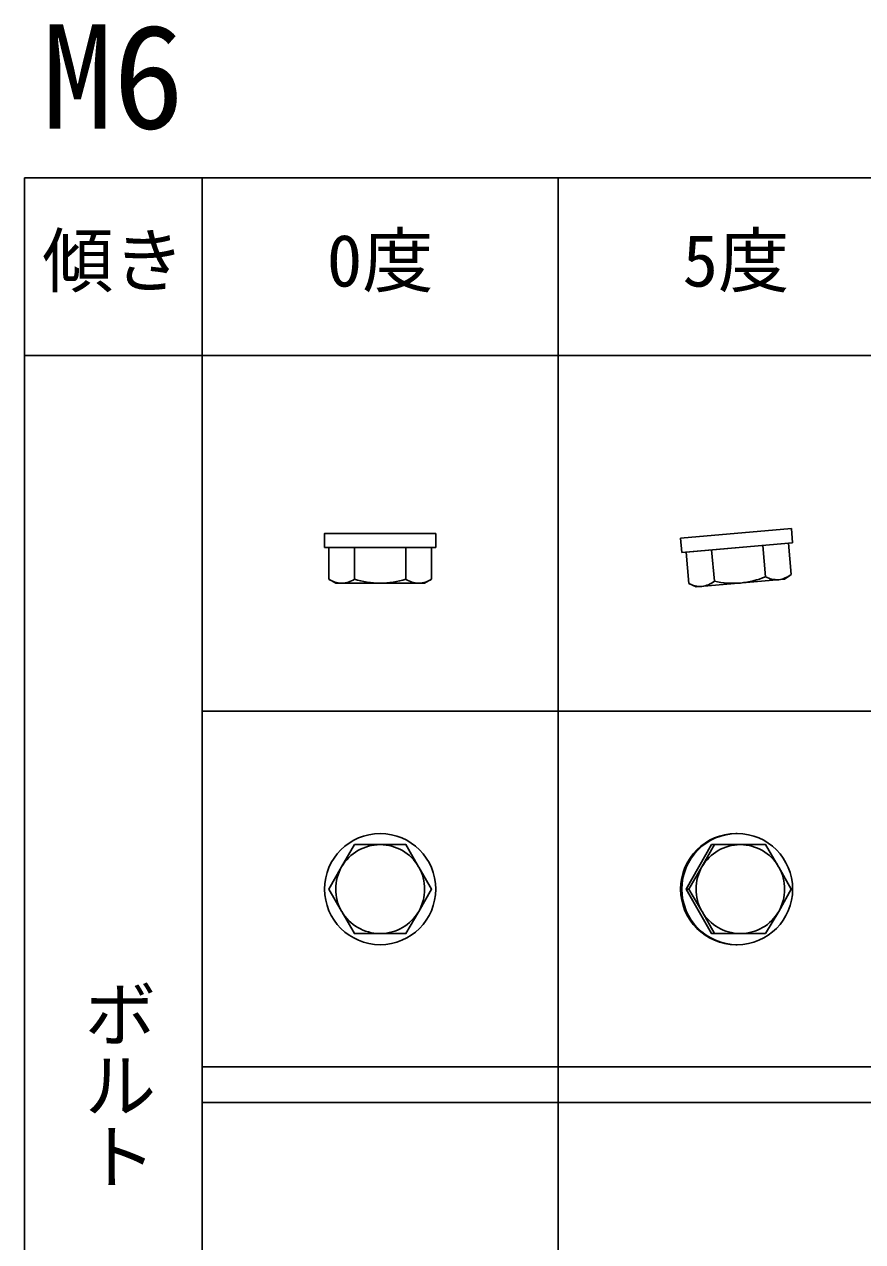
# Model space of a CAD drawing. Units: millimetres, scale not verified. Extents: x -390 to 390, y -260 to 278.
# Drawn here: x -390 to -295.8, y 140.4 to 277.2 of the extents above; entities that cross this region are included whole.
import ezdxf
from ezdxf.enums import TextEntityAlignment as Align

# ---------------------------------------------------------------- set-up
doc = ezdxf.new("R2010")
doc.units = ezdxf.units.MM
doc.header["$LTSCALE"] = 2
doc.layers.add('0-0', color=3, linetype='Continuous')
doc.layers.add('F-0', color=4, linetype='Continuous')
doc.styles.add('@ＭＳ ゴシック', font='')
doc.styles.add('ＭＳ ゴシック', font='')
doc.styles.get('@ＭＳ ゴシック').set_extended_font_data('@MS Gothic')
doc.styles.get('ＭＳ ゴシック').set_extended_font_data('MS Gothic')

msp = doc.modelspace()

# ---------------------------------------------------------------- linework, layer by layer
at = {"layer": '0-0'}
for p, q in [((-303.774, 220.545), (-303.634, 218.951)), ((-343.75, 220), (-343.75, 218.4)), ((-356.25, 218.4), (-343.75, 218.4)), ((-355.773, 214.847), (-355.773, 218.4)), ((-355.773, 218.4), (-344.226, 218.4)), ((-352.887, 214.847), (-352.887, 218.4)), ((-347.113, 214.847), (-347.113, 218.4)), ((-344.226, 214.847), (-344.226, 218.4)), ((-316.087, 217.861), (-303.634, 218.951)), ((-315.612, 217.903), (-304.109, 218.909)), ((-315.302, 214.363), (-315.612, 217.903)), ((-312.427, 214.614), (-312.737, 218.154)), ((-306.675, 215.118), (-306.985, 218.658)), ((-303.799, 215.369), (-304.109, 218.909)), ((-303.8, 215.369), (-304.531, 214.857)), ((-355, 214.4), (-355.773, 214.846)), ((-345, 214.4), (-355, 214.4)), ((-344.227, 214.846), (-345, 214.4)), ((-314.493, 213.986), (-315.302, 214.362)), ((-304.531, 214.857), (-314.493, 213.986)), ((-310, 186.25), (-309.86, 186.25)), ((-315.302, 180), (-315.612, 180)), ((-310, 173.75), (-309.86, 173.75))]:
    msp.add_line(p, q, dxfattribs=at)
for points in [[(-316.087, 217.861), (-316.226, 219.455), (-303.774, 220.545)], [(-356.25, 218.4), (-356.25, 220), (-343.75, 220)], [(-312.736, 185), (-315.612, 180), (-312.736, 175), (-306.675, 175)], [(-312.426, 175), (-313.814, 177.481), (-313.838, 177.522), (-315.302, 180), (-313.825, 182.5), (-312.426, 185)], [(-312.736, 185), (-306.675, 185), (-305.209, 182.52), (-305.186, 182.479), (-303.799, 180), (-305.198, 177.5), (-306.675, 175)]]:
    msp.add_lwpolyline(points, dxfattribs=at)
msp.add_lwpolyline([(-352.887, 185), (-347.113, 185), (-345.681, 182.52), (-345.657, 182.479), (-344.226, 180), (-345.67, 177.5), (-347.113, 175), (-352.887, 175), (-354.319, 177.481), (-354.342, 177.522), (-355.773, 180), (-354.33, 182.5)], close=True, dxfattribs=at)
msp.add_circle((-350, 180), 6.25, dxfattribs=at)
for centre, radius, start, end in [((-310.527, 224.678), 10.306, 275.69, 291.943), ((-305.346, 217.688), 2.893, 242.656, 272.702), ((-305.556, 217.675), 2.899, 277.343, 307.312), ((-354.229, 217.283), 2.885, 237.65, 267.995), ((-354.431, 217.282), 2.884, 272.009, 302.378), ((-349.882, 224.71), 10.31, 253.06, 269.301), ((-350.117, 224.706), 10.306, 270.69, 286.943), ((-345.565, 217.291), 2.893, 237.656, 267.702), ((-345.776, 217.297), 2.899, 272.343, 302.312), ((-313.976, 216.924), 2.885, 242.65, 272.995), ((-314.177, 216.906), 2.884, 277.009, 307.378), ((-310.293, 224.702), 10.31, 258.06, 274.301), ((-309.976, 180), 6.25, 90.218, 269.782), ((-309.837, 180), 6.25, 90.218, 269.782), ((-309.872, 180.012), 6.238, 359.891, 89.891), ((-350, 180), 5, 90.097, 149.997), ((-350, 180), 5, 30.263, 89.913), ((-309.508, 180.023), 4.978, 90.138, 150.146), ((-309.515, 180.023), 4.978, 30.114, 89.873), ((-350.001, 180), 4.999, 149.991, 209.723), ((-349.999, 180), 4.999, 329.991, 29.723), ((-309.477, 180), 5.016, 150.1, 209.615), ((-309.546, 180), 5.016, 330.1, 29.615), ((-309.872, 179.988), 6.238, 270.109, 0.109), ((-350, 180), 5.001, 210.264, 269.533), ((-350, 180), 5, 270.441, 329.998), ((-309.508, 179.979), 4.979, 210.116, 269.491), ((-309.516, 179.978), 4.978, 270.482, 330.146)]:
    msp.add_arc(centre, radius, start, end, dxfattribs=at)
at = {"layer": 'F-0', "color": 6}
for p, q in [((-390, 260), (-390, -260)), ((-390, 260), (390, 260)), ((-370, 260), (-370, -260)), ((-390, 240), (390, 240))]:
    msp.add_line(p, q, dxfattribs=at)
at = {"layer": 'F-0'}
for p, q in [((-330, 260), (-330, -260)), ((-370, 200), (390, 200)), ((-370, 160), (390, 160)), ((-370, 156), (390, 156))]:
    msp.add_line(p, q, dxfattribs=at)

# ---------------------------------------------------------------- texts
at = {"layer": 'F-0', "color": 7, "style": 'ＭＳ ゴシック'}
for s, height, p in [('M6', 11.73, (-388, 262)), ('傾き', 5.865, (-388, 246)), ('0度', 5.865, (-356, 246)), ('5度', 5.865, (-316, 246))]:
    msp.add_text(s, height=height, dxfattribs=at).set_placement(p, align=Align.BOTTOM_LEFT)
at = {"layer": 'F-0', "color": 7, "style": '@ＭＳ ゴシック'}
msp.add_text('ボルト', height=5.865, rotation=270, dxfattribs=at).set_placement((-384, 170), align=Align.BOTTOM_LEFT)

doc.saveas('drawing.dxf')
